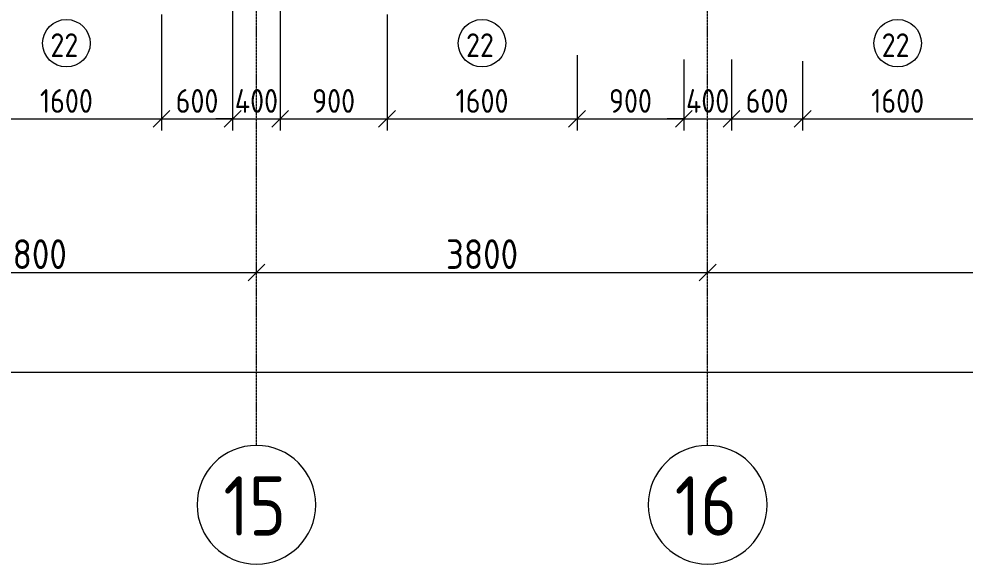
# Model space of a CAD drawing. Header units: millimetres. Extents: x -56773 to 221258, y -262288 to 26541.
# Drawn here: x 43809 to 51777, y -109923 to -105329 of the extents above; entities that cross this region are included whole.
import ezdxf

# ---------------------------------------------------------------- set-up
doc = ezdxf.new("R2010")
doc.units = ezdxf.units.MM
doc.linetypes.add('ADSK_Линия сетки', pattern=[25, 20, -2.5, 0, -2.5])
for name, color, linetype, lineweight in [('Марки окон', 7, 'Continuous', 20), ('Оси', 7, 'Continuous', 9), ('Размеры', 7, 'Continuous', 9)]:
    doc.layers.add(name, color=color, linetype=linetype, lineweight=lineweight)
doc.styles.add('GOST Common', font='', dxfattribs={"width": 0.9, "height": 500})
doc.styles.add('GOST Common_2', font='', dxfattribs={"width": 0.9, "height": 250})
doc.styles.add('GOST Common_3', font='', dxfattribs={"width": 0.9, "height": 200})
doc.styles.get('GOST Common').set_extended_font_data('GOST Common')
doc.styles.get('GOST Common_2').set_extended_font_data('GOST Common')
doc.styles.get('GOST Common_3').set_extended_font_data('GOST Common')
doc.dimstyles.new('ADSK_Основной_2_0_1', dxfattribs={"dimscale": 304.8, "dimtxt": 201.142999, "dimasz": 0.463911, "dimexe": 0.328084, "dimexo": 0.328084, "dimgap": 0.164042, "dimtad": 1, "dimdec": 3, "dimrnd": 0.001, "dimdsep": 46, "dimtxsty": 'GOST Common_3', "dimblk1": 'OBLIQUE', "dimblk2": 'OBLIQUE', "dimsah": 1, "dimcen": 0.09, "dimdle": 0.328084, "dimazin": 2, "dimtfac": 1, "dimtdec": 4, "dimtix": 1, "dimtmove": 1, "dimatfit": 3, "dimfxl": 1, "dimtvp": 1, "dimtolj": 1, "dimtzin": 0, "dimlwd": 20, "dimlwe": 20, "dimarcsym": 2})
doc.dimstyles.new('ADSK_Основной_2_5_мм', dxfattribs={"dimscale": 304.8, "dimtxt": 251.428749, "dimasz": 0.463911, "dimexe": 0.492126, "dimexo": 0.984252, "dimgap": 0.098425, "dimtad": 1, "dimrnd": 0.01, "dimdsep": 46, "dimtxsty": 'GOST Common_2', "dimblk1": 'OBLIQUE', "dimblk2": 'OBLIQUE', "dimsah": 1, "dimcen": 0.09, "dimdle": 0.492126, "dimazin": 2, "dimtfac": 1, "dimtdec": 4, "dimtix": 1, "dimtmove": 0, "dimatfit": 3, "dimfxl": 1, "dimtvp": 1, "dimtolj": 1, "dimtzin": 0, "dimlwd": 20, "dimlwe": 20, "dimarcsym": 2})

# ---------------------------------------------------------------- blocks, each defined once
blk = doc.blocks.new('Ось сетки - Круг_Ø10 мм-8259-Кладочный план 2-го этаж')
at = {"layer": 'Оси', "lineweight": 20}
for start, end in [(360, 180), (180, 360)]:
    blk.add_arc((0, 0), 5, start, end, dxfattribs=at)
blk = doc.blocks.new('_Oblique')
at = {"color": 0, "linetype": 'ByBlock', "lineweight": -2}
blk.add_line((-0.5, -0.5), (0.5, 0.5), dxfattribs=at)
blk = doc.blocks.new('*D4389')
at = {"layer": 'Defpoints', "color": 0, "lineweight": 25, "transparency": 16777216}
for p in [(42009.4, -107366.3), (45809.4, -107366.3), (45809.4, -107466.3)]:
    blk.add_point(p, dxfattribs=at)
at = {"layer": 'Размеры', "color": 0, "lineweight": 20, "transparency": 16777216}
for p, q in [((41859.4, -107466.3), (45959.4, -107466.3)), ((42009.4, -107666.3), (42009.4, -107616.3)), ((45809.4, -107666.3), (45809.4, -107616.3))]:
    blk.add_line(p, q, dxfattribs=at)
at = {"layer": 'Размеры', "color": 0, "lineweight": 20, "transparency": 16777216, "xscale": 141.4, "yscale": 141.4, "zscale": 141.4, "rotation": 180}
blk.add_blockref('_Oblique', (42009.4, -107466.3), dxfattribs=at)
at = {"layer": 'Размеры', "color": 0, "lineweight": 20, "transparency": 16777216, "xscale": 141.4, "yscale": 141.4, "zscale": 141.4}
blk.add_blockref('_Oblique', (45809.4, -107466.3), dxfattribs=at)
at = {"layer": 'Размеры', "color": 0, "lineweight": 9, "transparency": 16777216, "insert": (43909.4, -107311.3), "char_height": 250, "width": 756.843, "attachment_point": 5, "style": 'GOST Common_2'}
blk.add_mtext('\\A1;3800', dxfattribs=at)
blk = doc.blocks.new('*D4390')
at = {"layer": 'Defpoints', "color": 0, "lineweight": 25, "transparency": 16777216}
for p in [(45809.4, -107366.3), (49609.4, -107366.3), (49609.4, -107466.3)]:
    blk.add_point(p, dxfattribs=at)
at = {"layer": 'Размеры', "color": 0, "lineweight": 20, "transparency": 16777216}
for p, q in [((45659.4, -107466.3), (49759.4, -107466.3)), ((45809.4, -107666.3), (45809.4, -107616.3)), ((49609.4, -107666.3), (49609.4, -107616.3))]:
    blk.add_line(p, q, dxfattribs=at)
at = {"layer": 'Размеры', "color": 0, "lineweight": 20, "transparency": 16777216, "xscale": 141.4, "yscale": 141.4, "zscale": 141.4, "rotation": 180}
blk.add_blockref('_Oblique', (45809.4, -107466.3), dxfattribs=at)
at = {"layer": 'Размеры', "color": 0, "lineweight": 20, "transparency": 16777216, "xscale": 141.4, "yscale": 141.4, "zscale": 141.4}
blk.add_blockref('_Oblique', (49609.4, -107466.3), dxfattribs=at)
at = {"layer": 'Размеры', "color": 0, "lineweight": 9, "transparency": 16777216, "insert": (47709.4, -107311.3), "char_height": 250, "width": 756.843, "attachment_point": 5, "style": 'GOST Common_2'}
blk.add_mtext('\\A1;3800', dxfattribs=at)
blk = doc.blocks.new('*D4391')
at = {"layer": 'Defpoints', "color": 0, "lineweight": 25, "transparency": 16777216}
for p in [(49609.4, -107366.3), (55609.4, -107366.3), (55609.4, -107466.3)]:
    blk.add_point(p, dxfattribs=at)
at = {"layer": 'Размеры', "color": 0, "lineweight": 20, "transparency": 16777216}
for p, q in [((49459.4, -107466.3), (55759.4, -107466.3)), ((49609.4, -107666.3), (49609.4, -107616.3)), ((55609.4, -107666.3), (55609.4, -107616.3))]:
    blk.add_line(p, q, dxfattribs=at)
at = {"layer": 'Размеры', "color": 0, "lineweight": 20, "transparency": 16777216, "xscale": 141.4, "yscale": 141.4, "zscale": 141.4, "rotation": 180}
blk.add_blockref('_Oblique', (49609.4, -107466.3), dxfattribs=at)
at = {"layer": 'Размеры', "color": 0, "lineweight": 20, "transparency": 16777216, "xscale": 141.4, "yscale": 141.4, "zscale": 141.4}
blk.add_blockref('_Oblique', (55609.4, -107466.3), dxfattribs=at)
at = {"layer": 'Размеры', "color": 0, "lineweight": 9, "transparency": 16777216, "insert": (52609.4, -107311.3), "char_height": 250, "width": 756.843, "attachment_point": 5, "style": 'GOST Common_2'}
blk.add_mtext('\\A1;6000', dxfattribs=at)
blk = doc.blocks.new('*D4400')
at = {"layer": 'Defpoints', "color": 0, "lineweight": 25, "transparency": 16777216}
for p in [(-19590.6, -108206.3), (61609.4, -108206.3), (61609.4, -108306.3)]:
    blk.add_point(p, dxfattribs=at)
at = {"layer": 'Размеры', "color": 0, "lineweight": 20, "transparency": 16777216}
for p, q in [((-19740.6, -108306.3), (61759.4, -108306.3)), ((-19590.6, -108506.3), (-19590.6, -108456.3)), ((61609.4, -108506.3), (61609.4, -108456.3))]:
    blk.add_line(p, q, dxfattribs=at)
at = {"layer": 'Размеры', "color": 0, "lineweight": 20, "transparency": 16777216, "xscale": 141.4, "yscale": 141.4, "zscale": 141.4, "rotation": 180}
blk.add_blockref('_Oblique', (-19590.6, -108306.3), dxfattribs=at)
at = {"layer": 'Размеры', "color": 0, "lineweight": 20, "transparency": 16777216, "xscale": 141.4, "yscale": 141.4, "zscale": 141.4}
blk.add_blockref('_Oblique', (61609.4, -108306.3), dxfattribs=at)
at = {"layer": 'Размеры', "color": 0, "lineweight": 9, "transparency": 16777216, "insert": (21009.4, -108151.3), "char_height": 250, "width": 889.802, "attachment_point": 5, "style": 'GOST Common_2'}
blk.add_mtext('\\A1;81200', dxfattribs=at)
blk = doc.blocks.new('*D4511')
at = {"layer": 'Defpoints', "color": 0, "lineweight": 25, "transparency": 16777216}
for p in [(43409.4, -105193.1), (45009.4, -105193.1), (45009.4, -106170.3)]:
    blk.add_point(p, dxfattribs=at)
at = {"layer": 'Размеры', "color": 0, "lineweight": 20, "transparency": 16777216}
for p, q in [((43409.4, -105293.1), (43409.4, -106270.3)), ((45009.4, -105293.1), (45009.4, -106270.3)), ((43309.4, -106170.3), (45109.4, -106170.3))]:
    blk.add_line(p, q, dxfattribs=at)
at = {"layer": 'Размеры', "color": 0, "lineweight": 20, "transparency": 16777216, "xscale": 141.4, "yscale": 141.4, "zscale": 141.4, "rotation": 180}
blk.add_blockref('_Oblique', (43409.4, -106170.3), dxfattribs=at)
at = {"layer": 'Размеры', "color": 0, "lineweight": 20, "transparency": 16777216, "xscale": 141.4, "yscale": 141.4, "zscale": 141.4}
blk.add_blockref('_Oblique', (45009.4, -106170.3), dxfattribs=at)
at = {"layer": 'Размеры', "color": 0, "lineweight": 9, "transparency": 16777216, "insert": (44209.4, -106020.3), "char_height": 200, "width": 560.473, "attachment_point": 5, "style": 'GOST Common_3'}
blk.add_mtext('\\A1;1600', dxfattribs=at)
blk = doc.blocks.new('*D4512')
at = {"layer": 'Defpoints', "color": 0, "lineweight": 25, "transparency": 16777216}
for p in [(45609.4, -105144.1), (45009.4, -105193.1), (45609.4, -106170.3)]:
    blk.add_point(p, dxfattribs=at)
at = {"layer": 'Размеры', "color": 0, "lineweight": 20, "transparency": 16777216}
for p, q in [((45609.4, -105244.1), (45609.4, -106270.3)), ((45009.4, -105293.1), (45009.4, -106270.3)), ((44909.4, -106170.3), (45709.4, -106170.3))]:
    blk.add_line(p, q, dxfattribs=at)
at = {"layer": 'Размеры', "color": 0, "lineweight": 20, "transparency": 16777216, "xscale": 141.4, "yscale": 141.4, "zscale": 141.4, "rotation": 180}
blk.add_blockref('_Oblique', (45009.4, -106170.3), dxfattribs=at)
at = {"layer": 'Размеры', "color": 0, "lineweight": 20, "transparency": 16777216, "xscale": 141.4, "yscale": 141.4, "zscale": 141.4}
blk.add_blockref('_Oblique', (45609.4, -106170.3), dxfattribs=at)
at = {"layer": 'Размеры', "color": 0, "lineweight": 9, "transparency": 16777216, "insert": (45309.4, -106020.3), "char_height": 200, "width": 454.106, "attachment_point": 5, "style": 'GOST Common_3'}
blk.add_mtext('\\A1;600', dxfattribs=at)
blk = doc.blocks.new('*D4513')
at = {"layer": 'Defpoints', "color": 0, "lineweight": 25, "transparency": 16777216}
for p in [(45609.4, -105144.1), (46009.4, -105144.1), (46009.4, -106170.3)]:
    blk.add_point(p, dxfattribs=at)
at = {"layer": 'Размеры', "color": 0, "lineweight": 20, "transparency": 16777216}
for p, q in [((45609.4, -105244.1), (45609.4, -106270.3)), ((46009.4, -105244.1), (46009.4, -106270.3)), ((45609.4, -106170.3), (45468, -106170.3)), ((45609.4, -106170.3), (46009.4, -106170.3)), ((46009.4, -106170.3), (46150.8, -106170.3))]:
    blk.add_line(p, q, dxfattribs=at)
at = {"layer": 'Размеры', "color": 0, "lineweight": 20, "transparency": 16777216, "xscale": 141.4, "yscale": 141.4, "zscale": 141.4}
blk.add_blockref('_Oblique', (45609.4, -106170.3), dxfattribs=at)
at = {"layer": 'Размеры', "color": 0, "lineweight": 20, "transparency": 16777216, "xscale": 141.4, "yscale": 141.4, "zscale": 141.4, "rotation": 180}
blk.add_blockref('_Oblique', (46009.4, -106170.3), dxfattribs=at)
at = {"layer": 'Размеры', "color": 0, "lineweight": 9, "transparency": 16777216, "insert": (45809.4, -106020.3), "char_height": 200, "width": 474.561, "attachment_point": 5, "style": 'GOST Common_3'}
blk.add_mtext('\\A1;400', dxfattribs=at)
blk = doc.blocks.new('*D4514')
at = {"layer": 'Defpoints', "color": 0, "lineweight": 25, "transparency": 16777216}
for p in [(46009.4, -105144.1), (46909.4, -105193.1), (46909.4, -106170.3)]:
    blk.add_point(p, dxfattribs=at)
at = {"layer": 'Размеры', "color": 0, "lineweight": 20, "transparency": 16777216}
for p, q in [((46009.4, -105244.1), (46009.4, -106270.3)), ((46909.4, -105293.1), (46909.4, -106270.3)), ((45909.4, -106170.3), (47009.4, -106170.3))]:
    blk.add_line(p, q, dxfattribs=at)
at = {"layer": 'Размеры', "color": 0, "lineweight": 20, "transparency": 16777216, "xscale": 141.4, "yscale": 141.4, "zscale": 141.4, "rotation": 180}
blk.add_blockref('_Oblique', (46009.4, -106170.3), dxfattribs=at)
at = {"layer": 'Размеры', "color": 0, "lineweight": 20, "transparency": 16777216, "xscale": 141.4, "yscale": 141.4, "zscale": 141.4}
blk.add_blockref('_Oblique', (46909.4, -106170.3), dxfattribs=at)
at = {"layer": 'Размеры', "color": 0, "lineweight": 9, "transparency": 16777216, "insert": (46459.4, -106020.3), "char_height": 200, "width": 454.106, "attachment_point": 5, "style": 'GOST Common_3'}
blk.add_mtext('\\A1;900', dxfattribs=at)
blk = doc.blocks.new('*D4515')
at = {"layer": 'Defpoints', "color": 0, "lineweight": 25, "transparency": 16777216}
for p in [(46909.4, -105193.1), (48509.4, -105535.1), (48509.4, -106170.3)]:
    blk.add_point(p, dxfattribs=at)
at = {"layer": 'Размеры', "color": 0, "lineweight": 20, "transparency": 16777216}
for p, q in [((46909.4, -105293.1), (46909.4, -106270.3)), ((48509.4, -105635.1), (48509.4, -106270.3)), ((46809.4, -106170.3), (48609.4, -106170.3))]:
    blk.add_line(p, q, dxfattribs=at)
at = {"layer": 'Размеры', "color": 0, "lineweight": 20, "transparency": 16777216, "xscale": 141.4, "yscale": 141.4, "zscale": 141.4, "rotation": 180}
blk.add_blockref('_Oblique', (46909.4, -106170.3), dxfattribs=at)
at = {"layer": 'Размеры', "color": 0, "lineweight": 20, "transparency": 16777216, "xscale": 141.4, "yscale": 141.4, "zscale": 141.4}
blk.add_blockref('_Oblique', (48509.4, -106170.3), dxfattribs=at)
at = {"layer": 'Размеры', "color": 0, "lineweight": 9, "transparency": 16777216, "insert": (47709.4, -106020.3), "char_height": 200, "width": 560.473, "attachment_point": 5, "style": 'GOST Common_3'}
blk.add_mtext('\\A1;1600', dxfattribs=at)
blk = doc.blocks.new('*D4516')
at = {"layer": 'Defpoints', "color": 0, "lineweight": 25, "transparency": 16777216}
for p in [(48509.4, -105535.1), (49409.4, -105570.8), (49409.4, -106170.3)]:
    blk.add_point(p, dxfattribs=at)
at = {"layer": 'Размеры', "color": 0, "lineweight": 20, "transparency": 16777216}
for p, q in [((48509.4, -105635.1), (48509.4, -106270.3)), ((49409.4, -105670.8), (49409.4, -106270.3)), ((48409.4, -106170.3), (49509.4, -106170.3))]:
    blk.add_line(p, q, dxfattribs=at)
at = {"layer": 'Размеры', "color": 0, "lineweight": 20, "transparency": 16777216, "xscale": 141.4, "yscale": 141.4, "zscale": 141.4, "rotation": 180}
blk.add_blockref('_Oblique', (48509.4, -106170.3), dxfattribs=at)
at = {"layer": 'Размеры', "color": 0, "lineweight": 20, "transparency": 16777216, "xscale": 141.4, "yscale": 141.4, "zscale": 141.4}
blk.add_blockref('_Oblique', (49409.4, -106170.3), dxfattribs=at)
at = {"layer": 'Размеры', "color": 0, "lineweight": 9, "transparency": 16777216, "insert": (48959.4, -106020.3), "char_height": 200, "width": 454.106, "attachment_point": 5, "style": 'GOST Common_3'}
blk.add_mtext('\\A1;900', dxfattribs=at)
blk = doc.blocks.new('*D4517')
at = {"layer": 'Defpoints', "color": 0, "lineweight": 25, "transparency": 16777216}
for p in [(49409.4, -105570.8), (49809.4, -105570.8), (49809.4, -106170.3)]:
    blk.add_point(p, dxfattribs=at)
at = {"layer": 'Размеры', "color": 0, "lineweight": 20, "transparency": 16777216}
for p, q in [((49409.4, -105670.8), (49409.4, -106270.3)), ((49809.4, -105670.8), (49809.4, -106270.3)), ((49409.4, -106170.3), (49268, -106170.3)), ((49409.4, -106170.3), (49809.4, -106170.3)), ((49809.4, -106170.3), (49950.8, -106170.3))]:
    blk.add_line(p, q, dxfattribs=at)
at = {"layer": 'Размеры', "color": 0, "lineweight": 20, "transparency": 16777216, "xscale": 141.4, "yscale": 141.4, "zscale": 141.4}
blk.add_blockref('_Oblique', (49409.4, -106170.3), dxfattribs=at)
at = {"layer": 'Размеры', "color": 0, "lineweight": 20, "transparency": 16777216, "xscale": 141.4, "yscale": 141.4, "zscale": 141.4, "rotation": 180}
blk.add_blockref('_Oblique', (49809.4, -106170.3), dxfattribs=at)
at = {"layer": 'Размеры', "color": 0, "lineweight": 9, "transparency": 16777216, "insert": (49609.4, -106020.3), "char_height": 200, "width": 474.561, "attachment_point": 5, "style": 'GOST Common_3'}
blk.add_mtext('\\A1;400', dxfattribs=at)
blk = doc.blocks.new('*D4518')
at = {"layer": 'Defpoints', "color": 0, "lineweight": 25, "transparency": 16777216}
for p in [(49809.4, -105570.8), (50409.4, -105585.1), (50409.4, -106170.3)]:
    blk.add_point(p, dxfattribs=at)
at = {"layer": 'Размеры', "color": 0, "lineweight": 20, "transparency": 16777216}
for p, q in [((49809.4, -105670.8), (49809.4, -106270.3)), ((50409.4, -105685.1), (50409.4, -106270.3)), ((49709.4, -106170.3), (50509.4, -106170.3))]:
    blk.add_line(p, q, dxfattribs=at)
at = {"layer": 'Размеры', "color": 0, "lineweight": 20, "transparency": 16777216, "xscale": 141.4, "yscale": 141.4, "zscale": 141.4, "rotation": 180}
blk.add_blockref('_Oblique', (49809.4, -106170.3), dxfattribs=at)
at = {"layer": 'Размеры', "color": 0, "lineweight": 20, "transparency": 16777216, "xscale": 141.4, "yscale": 141.4, "zscale": 141.4}
blk.add_blockref('_Oblique', (50409.4, -106170.3), dxfattribs=at)
at = {"layer": 'Размеры', "color": 0, "lineweight": 9, "transparency": 16777216, "insert": (50109.4, -106020.3), "char_height": 200, "width": 454.106, "attachment_point": 5, "style": 'GOST Common_3'}
blk.add_mtext('\\A1;600', dxfattribs=at)
blk = doc.blocks.new('*D4519')
at = {"layer": 'Defpoints', "color": 0, "lineweight": 25, "transparency": 16777216}
for p in [(52009.4, -105571.5), (50409.4, -105585.1), (52009.4, -106170.3)]:
    blk.add_point(p, dxfattribs=at)
at = {"layer": 'Размеры', "color": 0, "lineweight": 20, "transparency": 16777216}
for p, q in [((50409.4, -105685.1), (50409.4, -106270.3)), ((52009.4, -105671.5), (52009.4, -106270.3)), ((50309.4, -106170.3), (52109.4, -106170.3))]:
    blk.add_line(p, q, dxfattribs=at)
at = {"layer": 'Размеры', "color": 0, "lineweight": 20, "transparency": 16777216, "xscale": 141.4, "yscale": 141.4, "zscale": 141.4, "rotation": 180}
blk.add_blockref('_Oblique', (50409.4, -106170.3), dxfattribs=at)
at = {"layer": 'Размеры', "color": 0, "lineweight": 20, "transparency": 16777216, "xscale": 141.4, "yscale": 141.4, "zscale": 141.4}
blk.add_blockref('_Oblique', (52009.4, -106170.3), dxfattribs=at)
at = {"layer": 'Размеры', "color": 0, "lineweight": 9, "transparency": 16777216, "insert": (51209.4, -106020.3), "char_height": 200, "width": 560.473, "attachment_point": 5, "style": 'GOST Common_3'}
blk.add_mtext('\\A1;1600', dxfattribs=at)
blk = doc.blocks.new('М_окна1 - Маркировка типоразмера-1510237-Кладочный план 2-го этаж')
at = {"layer": 'Марки окон'}
blk.add_circle((0, 0), 2, dxfattribs=at)

msp = doc.modelspace()

# ---------------------------------------------------------------- linework, layer by layer
at = {"layer": 'Оси', "linetype": 'ADSK_Линия сетки', "lineweight": 5}
for p, q in [((45809.3615, -108922.9178), (45809.3615, -87921.5904)), ((49609.3615, -108922.9178), (49609.3615, -87921.5904))]:
    msp.add_line(p, q, dxfattribs=at)

# ---------------------------------------------------------------- block references
at = {"layer": 'Марки окон', "xscale": 99.99999999999993, "yscale": 99.99999999999993, "zscale": 99.99999999999993}
for p in [(44209.3615, -105534.0666), (47709.3615, -105534.0666), (51209.3615, -105534.0666)]:
    msp.add_blockref('М_окна1 - Маркировка типоразмера-1510237-Кладочный план 2-го этаж', p, dxfattribs=at)
at = {"layer": 'Оси', "lineweight": 20, "xscale": 99.99999999999993, "yscale": 99.99999999999993, "zscale": 99.99999999999993}
for p in [(45809.3615, -109422.9178), (49609.3615, -109422.9178)]:
    msp.add_blockref('Ось сетки - Круг_Ø10 мм-8259-Кладочный план 2-го этаж', p, dxfattribs=at)

# ---------------------------------------------------------------- texts
at = {"layer": 'Марки окон', "lineweight": 5, "char_height": 200, "width": 317.46825, "attachment_point": 1, "style": 'GOST Common_3'}
for insert in [(44074.8041, -105450.2812), (47574.8041, -105450.2812), (51074.8041, -105450.2812)]:
    msp.add_mtext('22', dxfattribs=dict(at, insert=insert))
at = {"layer": 'Оси', "char_height": 500, "width": 671.012437, "attachment_point": 1, "style": 'GOST Common'}
for s, insert in [('15', (45531.7808, -109183.0512)), ('16', (49331.7808, -109183.0512))]:
    msp.add_mtext(s, dxfattribs=dict(at, insert=insert))

# ---------------------------------------------------------------- dimensions: what is measured, and where the dimension line sits
at = {"layer": 'Размеры', "lineweight": 9}
for base, p1, p2, dimstyle, override, picture, middle in [((45609.3615, -106170.3311), (45009.3615, -105193.0666), (45609.3615, -105144.0666), 'ADSK_Основной_2_0_1', {"dimpost": '<>', "dimfxl": 601.997508}, '*D4512', (45309.3615, -106020.3311)), ((46009.3615, -106170.3311), (45609.3615, -105144.0666), (46009.3615, -105144.0666), 'ADSK_Основной_2_0_1', {"dimpost": '<>', "dimfxl": 400}, '*D4513', (45809.3615, -106020.3311)), ((46909.3615, -106170.3311), (46009.3615, -105144.0666), (46909.3615, -105193.0666), 'ADSK_Основной_2_0_1', {"dimpost": '<>', "dimfxl": 901.332902}, '*D4514', (46459.3615, -106020.3311)), ((45009.3615, -106170.3311), (43409.3615, -105193.0666), (45009.3615, -105193.0666), 'ADSK_Основной_2_0_1', {"dimpost": '<>', "dimfxl": 1600}, '*D4511', (44209.3615, -106020.3311)), ((48509.3615, -106170.3311), (46909.3615, -105193.0666), (48509.3615, -105535.0977), 'ADSK_Основной_2_0_1', {"dimpost": '<>', "dimfxl": 1636.149535}, '*D4515', (47709.3615, -106020.3311)), ((49409.3615, -106170.3311), (48509.3615, -105535.0977), (49409.3615, -105570.8038), 'ADSK_Основной_2_0_1', {"dimpost": '<>', "dimfxl": 900.708015}, '*D4516', (48959.3615, -106020.3311)), ((49809.3615, -106170.3311), (49409.3615, -105570.8038), (49809.3615, -105570.8038), 'ADSK_Основной_2_0_1', {"dimpost": '<>', "dimfxl": 400}, '*D4517', (49609.3615, -106020.3311)), ((50409.3615, -106170.3311), (49809.3615, -105570.8038), (50409.3615, -105585.0977), 'ADSK_Основной_2_0_1', {"dimpost": '<>', "dimfxl": 600.170238}, '*D4518', (50109.3615, -106020.3311)), ((52009.3615, -106170.3311), (50409.3615, -105585.0977), (52009.3615, -105571.4647), 'ADSK_Основной_2_0_1', {"dimpost": '<>', "dimfxl": 1600.05808}, '*D4519', (51209.3615, -106020.3311)), ((45809.3615, -107466.29), (42009.3615, -107366.3051), (45809.3615, -107366.3051), 'ADSK_Основной_2_5_мм', {"dimpost": '<>', "dimfxl": 3800}, '*D4389', (43909.3615, -107311.29)), ((49609.3615, -107466.29), (45809.3615, -107366.3051), (49609.3615, -107366.3051), 'ADSK_Основной_2_5_мм', {"dimpost": '<>', "dimfxl": 3800}, '*D4390', (47709.3615, -107311.29)), ((55609.3615, -107466.29), (49609.3615, -107366.3051), (55609.3615, -107366.3051), 'ADSK_Основной_2_5_мм', {"dimpost": '<>', "dimfxl": 6000}, '*D4391', (52609.3615, -107311.29)), ((61609.3615, -108306.29), (-19590.6385, -108206.3051), (61609.3615, -108206.3051), 'ADSK_Основной_2_5_мм', {"dimpost": '<>', "dimfxl": 81200}, '*D4400', (21009.3615, -108151.29))]:
    dim = msp.add_linear_dim(base=base, p1=p1, p2=p2, dimstyle=dimstyle, override=override, dxfattribs=at)
    dim.commit()
    dim.dimension.update_dxf_attribs({"geometry": picture, "text_midpoint": middle})

doc.saveas('drawing.dxf')
